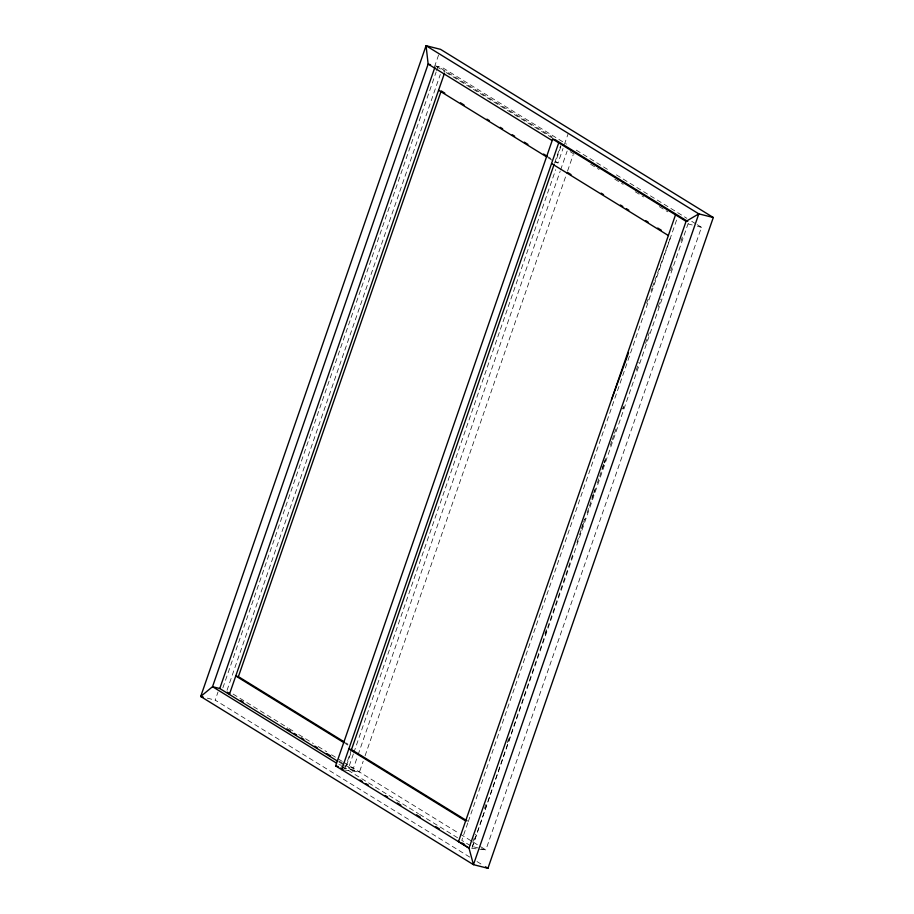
<?xml version="1.0" encoding="UTF-8"?>
<svg xmlns="http://www.w3.org/2000/svg" width="914" height="914" viewBox="0 0 914 914"><rect width="100%" height="100%" fill="white"/><g stroke="black" fill="none" stroke-linecap="round" stroke-linejoin="round"><path stroke-width="0.69" stroke-dasharray="4.57 3.43" d="M472.321 846.855L572.792 554.501M576.963 542.379L585.291 518.124M587.142 512.731L589.004 507.35M589.461 506.002L591.312 500.609M591.781 499.261L593.632 493.868M594.089 492.532L595.482 488.487M597.333 483.095L599.184 477.702M599.653 476.354L601.503 470.973M601.96 469.625L603.811 464.232M604.28 462.884L606.131 457.503M610.301 445.369L611.683 441.336M612.151 439.988L614.002 434.596M614.471 433.247L616.322 427.855M469.75 857.092L215.19 700.135L217.989 692.058M434.481 66.859L438.686 54.737M222.879 687.865L436.149 71.966M436.618 70.618L438.023 66.562L552.262 136.997M227.026 690.333L440.297 74.468M344.978 768.343L351.479 749.594M554.649 162.863L560.579 145.737M352.221 770.171L346.178 766.446L350.748 753.262M560.865 146.469L555.392 162.281L558.02 162.943L563.047 148.445M353.375 753.924L348.817 767.109L353.421 768.263L357.625 756.141M353.832 752.61L555.689 169.673M564.406 144.492L567.96 134.244M358.082 754.793L560.156 171.261M560.613 169.913L567.148 151.05M344.418 769.988L359.465 771.987L363.201 761.213M365.063 755.821L567.126 172.289M567.594 170.941L573.192 154.774M467.808 822.943L461.776 840.354L471.373 846.273L485.86 849.917L701.461 227.312L696.594 224.307M468.265 821.606L677.377 217.749M472.767 842.24L475.566 834.162M484.42 808.604L485.814 804.56M507.247 742.671L508.641 738.638M544.984 633.688L546.389 629.655M581.327 528.738L583.189 523.356M583.658 522.008L584.594 519.323M592.044 497.799L593.437 493.754M593.906 492.418L594.843 489.721M602.292 468.197L603.697 464.152M604.154 462.815L605.091 460.119M636.178 370.353L638.966 362.287M645.49 343.436L649.226 332.673M658.08 307.104L660.868 299.027M670.659 270.761L672.053 266.728M680.907 241.159L682.312 237.126M688.219 223.347L471.647 848.798L470.699 848.215L485.86 849.917L478.57 845.427M646.598 303.208L648.072 299.198M650.996 291.155L651.968 288.47M652.459 287.133L654.401 281.763M654.892 280.427L670.979 236.189M435.384 65.899L442.627 67.727L566.589 144.161M688.288 223.999L692.241 224.993M697.508 226.318L701.461 227.312M207.295 698.147L215.19 700.135M338.934 764.618L341.356 765.224M342.556 765.532L346.178 766.446M342.35 767.68L359.465 771.987M576.277 150.136L610.312 171.112M616.379 174.86L686.871 218.32M691.738 221.314L695.383 223.564M436.584 66.642L444.969 71.818M446.169 72.56L552.147 137.888M570.21 151.678L575.032 154.649M590.684 164.292L599.104 169.49M614.756 179.144L623.188 184.342M635.23 191.757L643.662 196.956M659.314 206.61L667.746 211.808M548.389 157.002L550.799 158.488M555.609 161.458L558.02 162.943M548.16 157.825L552.981 160.795M345.572 742.716L347.971 744.202M345.343 743.539L347.754 745.024M233.104 694.08L287.796 727.807M289.007 728.549L293.874 731.554M298.729 734.548L313.319 743.539M318.175 746.532L326.686 751.776M331.542 754.781L342.487 761.522M343.698 762.276L459.125 833.431M460.336 834.185L477.348 844.673M339.094 761.111L354.861 770.833M338.957 761.99L343.767 764.961M341.356 766.115L418.429 813.631M419.629 814.374L458.165 838.127M477.028 861.571L481.872 864.564M623.725 406.307L622.8 408.992L623.725 406.307"/><path stroke-width="1.37" d="M337.746 761.248L219.783 688.516L434.915 67.248M229.368 694.423L444.512 73.131M344.361 741.974L238.394 676.634L441.211 90.92L444.821 93.148M203.342 697.154L200.703 696.491L212.539 686.688L428.14 64.083L426.061 45.7L698.81 213.865L473.452 864.655L200.703 696.491L426.061 45.7L440.548 49.345L713.297 217.509L487.939 868.3L473.452 864.655L469.008 848.135L335.632 765.898L552.673 139.111L555.312 139.773L687.751 221.428M341.676 769.622L558.717 142.835M467.065 820.863L351.479 749.594L554.192 164.189M458.474 841.634L675.515 214.847M713.297 217.509L698.81 213.865L686.06 221.348L469.008 848.135L458.52 841.474M611.5 399.726L628.558 352.804M430.563 64.688L428.14 64.083L552.102 140.505M238.394 676.634L235.755 675.972L344.132 742.796M219.783 688.516L212.539 686.688L336.501 763.121M351.479 749.594L348.84 748.932L465.637 820.943M335.632 765.898L338.26 766.56M552.673 139.111L686.06 221.348M460.485 102.802L464.095 105.03M486.968 119.14L489.378 120.625M500.221 127.309L502.631 128.794M512.263 134.735L514.673 136.22M524.305 142.15L527.915 144.378M543.567 154.032L547.189 156.26M438.583 90.258L546.96 157.082M567.434 172.346L571.044 174.574M601.149 193.14L603.56 194.625M620.412 205.01L622.822 206.495M626.433 208.723L628.843 210.209M645.695 220.605L648.106 222.091M657.737 228.032L661.348 230.259M551.553 163.526L668.351 235.526M227.278 692.172L229.711 693.669M240.645 700.421L243.078 701.918M286.836 728.892L290.481 731.143M294.125 733.382L296.559 734.879M301.414 737.884L303.848 739.38M314.782 746.121L317.215 747.618M326.938 753.616L330.582 755.867M340.682 768.046L343.104 769.542M359.967 779.939L362.367 781.424M365.977 783.652L368.388 785.137M385.251 795.523L387.65 797.008M397.293 802.949L400.903 805.177M416.556 814.831L420.166 817.059M435.818 826.702L439.428 828.929M462.301 843.039L464.7 844.513M485.517 866.803L487.939 868.3"/></g></svg>
